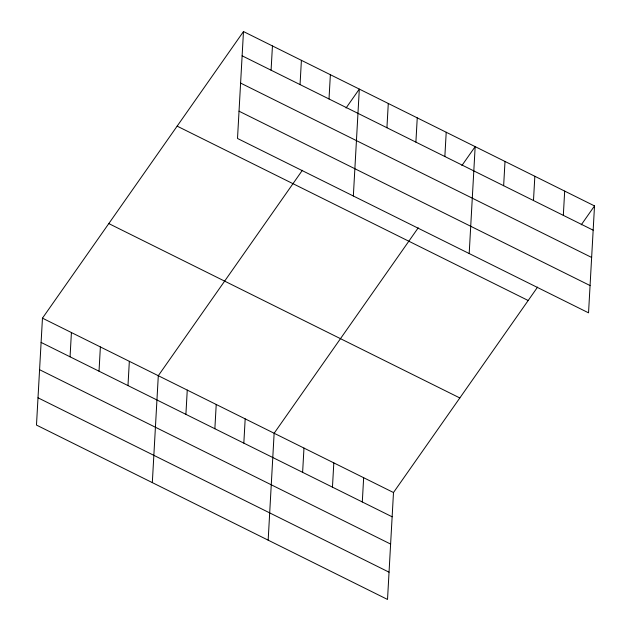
<?xml version="1.0" encoding="UTF-8"?>
<svg xmlns="http://www.w3.org/2000/svg" width="631" height="631" viewBox="0 0 631 631"><rect width="100%" height="100%" fill="white"/><g stroke="black" fill="none" stroke-linecap="round" stroke-linejoin="round"><path stroke-width="0.95" d="M243.479 31.55L237.508 138.465L588.542 312.834L594.52 205.919L243.479 31.55L42.458 318.166L36.48 425.081L387.521 599.45L393.492 492.535L537.58 287.105M70.057 356.815L71.413 332.553M99.02 371.202L100.376 346.94M127.983 385.588L129.339 361.318M152.323 482.62L158.302 375.705L302.383 170.275M185.9 414.362L187.257 390.092M214.863 428.741L216.22 404.479M243.826 443.128L245.183 418.866M271.085 70.199L272.442 45.937M268.167 540.168L274.138 433.252L418.227 227.815M300.048 84.586L301.405 60.324M302.62 472.335L303.976 448.073M329.011 98.972L330.368 74.703M332.458 487.156L333.815 462.894M353.344 196.004L359.323 89.089L346.056 108.011M362.297 501.976L363.653 477.714M386.929 127.746L388.286 103.476M415.892 142.125L417.249 117.863M444.855 156.512L446.212 132.25M469.188 253.552L475.167 146.637L461.9 165.551M503.648 185.719L505.005 161.457M533.487 200.54L534.843 176.278M563.325 215.36L564.682 191.098M581.254 224.833L594.52 205.919M242.123 55.812L593.164 230.181M240.6 83.087L591.641 257.456M239.031 111.19L590.072 285.559M177.145 126.137L528.186 300.506M108.792 223.579L459.833 397.956M42.458 318.166L393.492 492.535M41.102 342.428L392.135 516.797M39.572 369.703L390.613 544.072M38.002 397.806L389.043 572.175"/></g></svg>
